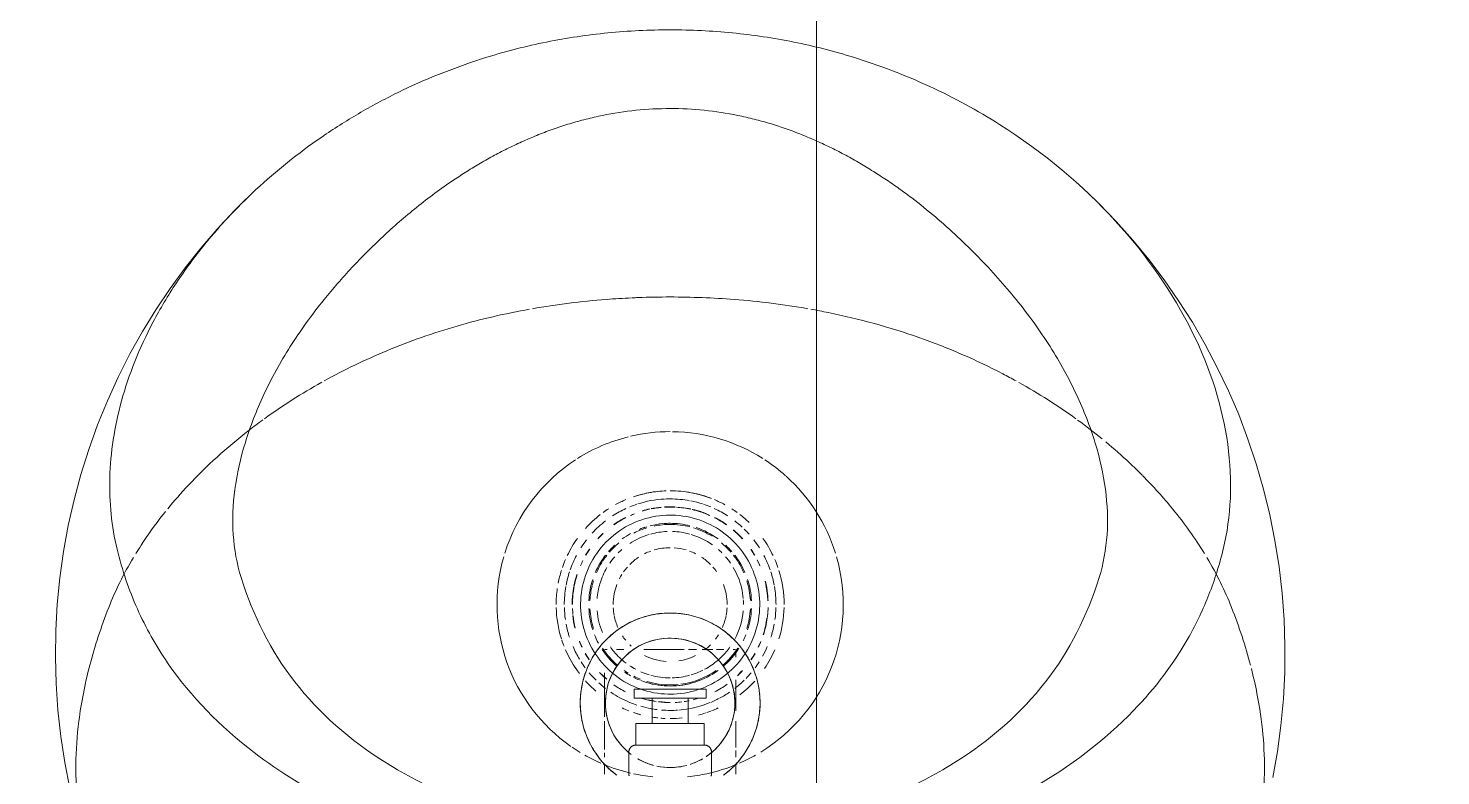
# Model space of a CAD drawing. Header units: millimetres. Extents: x -4000 to 187956, y -58990 to 162485.
# Drawn here: x 6340.6 to 6733.3, y 139201.1 to 139409.1 of the extents above; entities that cross this region are included whole.
import ezdxf

# ---------------------------------------------------------------- set-up
doc = ezdxf.new("R2010")
doc.units = ezdxf.units.MM
doc.layers.add('A-FLOR-PATT', color=8, linetype='Continuous', lineweight=13)
doc.layers.add('P-SANR-FIXT', color=6, linetype='Continuous', lineweight=9)

# ---------------------------------------------------------------- blocks, each defined once
blk = doc.blocks.new('C307 - C307-V838-0_000')
at = {"layer": 'P-SANR-FIXT', "color": 253}
for p, q in [((-18.24, -102.82), (-18.24, -105.73)), ((18.24, -105.73), (18.24, -102.82)), ((0.1, -110.94), (0, -110.94)), ((0, -116.94), (-5.65, -116.94)), ((0, -116.94), (-5, -116.94)), ((5.65, -116.94), (0, -116.94)), ((5, -116.94), (0, -116.94)), ((0, -123.94), (-5.68, -123.94)), ((0, -123.94), (-5, -123.94)), ((5, -123.94), (0, -123.94)), ((5.68, -123.94), (0, -123.94))]:
    blk.add_line(p, q, dxfattribs=at)
at = {"layer": 'P-SANR-FIXT', "color": 250}
for p, q in [((-11.5, -102.94), (-11.5, -108.94)), ((11.5, -108.94), (11.5, -102.94)), ((-9.5, -110.94), (-9.5, -116.94)), ((0, -110.94), (-9.5, -110.94)), ((9.5, -110.94), (0, -110.94)), ((9.5, -116.94), (9.5, -110.94)), ((0, -116.94), (-9.5, -116.94)), ((-5, -116.94), (-5, -123.94)), ((9.5, -116.94), (0, -116.94)), ((5, -123.94), (5, -116.94)), ((-10, -123.94), (-10, -126.44)), ((0, -123.94), (-10, -123.94)), ((10, -123.94), (0, -123.94)), ((10, -126.44), (10, -123.94)), ((-10, -126.44), (0, -126.44)), ((0, -126.44), (10, -126.44))]:
    blk.add_line(p, q, dxfattribs=at)
at = {"layer": 'P-SANR-FIXT', "color": 254}
for p, q in [((-18.24, -107.55), (-18.24, -109.41)), ((18.24, -108.76), (18.24, -107.55)), ((18.24, -117.61), (18.24, -109.69)), ((-18.24, -110.29), (-18.24, -117.61)), ((-18.24, -120.44), (-18.24, -127.73)), ((18.24, -126.26), (18.24, -118.82)), ((-18.24, -127.73), (-18.24, -129.1)), ((-14.06, -129.44), (-14.87, -130.02)), ((-12.38, -128.39), (-13.23, -128.9)), ((-7.83, -126.36), (-8.77, -126.69)), ((9.27, -126.89), (8.34, -126.53)), ((10.19, -127.28), (9.27, -126.89)), ((12.84, -128.66), (11.98, -128.16)), ((18.24, -127.73), (18.24, -126.32)), ((18.24, -131.02), (18.24, -127.73)), ((-18.55, -133.38), (-19.2, -134.13)), ((-17.87, -132.65), (-18.55, -133.38)), ((-17.87, -132.65), (-18.55, -133.38)), ((-17.16, -131.95), (-17.87, -132.65)), ((-16.42, -131.28), (-17.16, -131.95)), ((-16.42, -131.28), (-17.16, -131.95)), ((-14.87, -130.02), (-15.66, -130.63)), ((16.07, -130.98), (15.3, -130.35)), ((16.07, -130.98), (15.3, -130.35)), ((16.82, -131.63), (16.07, -130.98)), ((17.54, -132.32), (16.82, -131.63)), ((18.24, -133.04), (17.54, -132.32)), ((18.24, -133.04), (17.54, -132.32)), ((18.9, -133.78), (18.24, -133.04)), ((-21.48, -137.39), (-21.97, -138.26)), ((-21.48, -137.39), (-21.97, -138.26)), ((-20.96, -136.54), (-21.48, -137.39)), ((-20.96, -136.54), (-21.48, -137.39)), ((-20.4, -135.72), (-20.96, -136.54)), ((-20.4, -135.72), (-20.96, -136.54)), ((-19.81, -134.91), (-20.4, -135.72)), ((-19.81, -134.91), (-20.4, -135.72)), ((-19.2, -134.13), (-19.81, -134.91)), ((-19.2, -134.13), (-19.81, -134.91)), ((19.53, -134.55), (18.9, -133.78)), ((19.53, -134.55), (18.9, -133.78)), ((20.14, -135.34), (19.53, -134.55)), ((20.14, -135.34), (19.53, -134.55)), ((20.71, -136.16), (20.14, -135.34)), ((20.71, -136.16), (20.14, -135.34)), ((21.24, -137), (20.71, -136.16)), ((21.24, -137), (20.71, -136.16)), ((21.75, -137.86), (21.24, -137)), ((21.75, -137.86), (21.24, -137)), ((-23.21, -140.98), (-23.56, -141.91)), ((-22.83, -140.05), (-23.21, -140.98)), ((-22.42, -139.15), (-22.83, -140.05)), ((-22.42, -139.15), (-22.83, -140.05)), ((-21.97, -138.26), (-22.42, -139.15)), ((-21.97, -138.26), (-22.42, -139.15)), ((-12.9, -137.55), (-14.91, -137.55)), ((-10.36, -137.55), (-11.82, -137.55)), ((-5.13, -137.55), (-7.35, -137.55)), ((0, -137.55), (-3.9, -137.55)), ((7.35, -137.55), (0, -137.55)), ((14.91, -137.55), (12.9, -137.55)), ((22.21, -138.74), (21.75, -137.86)), ((22.65, -139.64), (22.21, -138.74)), ((23.04, -140.55), (22.65, -139.64)), ((-24.35, -144.79), (-24.54, -145.77)), ((-24.13, -143.82), (-24.35, -144.79)), ((-23.86, -142.86), (-24.13, -143.82)), ((-23.86, -142.86), (-24.13, -143.82)), ((-23.56, -141.91), (-23.86, -142.86)), ((-23.56, -141.91), (-23.86, -142.86)), ((23.72, -142.42), (23.4, -141.48)), ((23.72, -142.42), (23.4, -141.48)), ((24.01, -143.38), (23.72, -142.42)), ((24.01, -143.38), (23.72, -142.42)), ((24.25, -144.34), (24.01, -143.38)), ((24.25, -144.34), (24.01, -143.38)), ((24.46, -145.32), (24.25, -144.34)), ((24.46, -145.32), (24.25, -144.34)), ((-24.87, -148.74), (-24.9, -149.73)), ((-24.8, -147.74), (-24.87, -148.74)), ((-24.69, -146.75), (-24.8, -147.74)), ((-24.54, -145.77), (-24.69, -146.75)), ((24.63, -146.3), (24.46, -145.32)), ((24.63, -146.3), (24.46, -145.32)), ((24.76, -147.29), (24.63, -146.3)), ((24.76, -147.29), (24.63, -146.3)), ((24.85, -148.28), (24.76, -147.29)), ((24.85, -148.28), (24.76, -147.29)), ((24.9, -149.27), (24.85, -148.28)), ((24.9, -149.27), (24.85, -148.28)), ((-24.9, -149.73), (-24.9, -150.73)), ((-24.9, -150.73), (-24.85, -151.72)), ((-24.9, -150.73), (-24.85, -151.72)), ((-24.85, -151.72), (-24.76, -152.71)), ((-24.85, -151.72), (-24.76, -152.71)), ((-24.76, -152.71), (-24.63, -153.7)), ((-24.76, -152.71), (-24.63, -153.7)), ((24.69, -153.25), (24.8, -152.26)), ((24.8, -152.26), (24.87, -151.26)), ((24.87, -151.26), (24.9, -150.27)), ((24.9, -150.27), (24.9, -149.27)), ((-24.63, -153.7), (-24.46, -154.68)), ((-24.63, -153.7), (-24.46, -154.68)), ((-24.46, -154.68), (-24.25, -155.66)), ((-24.46, -154.68), (-24.25, -155.66)), ((-24.25, -155.66), (-24.01, -156.62)), ((-24.25, -155.66), (-24.01, -156.62)), ((-24.01, -156.62), (-23.72, -157.58)), ((-24.01, -156.62), (-23.72, -157.58)), ((23.86, -157.14), (24.13, -156.18)), ((23.86, -157.14), (24.13, -156.18)), ((24.13, -156.18), (24.35, -155.21)), ((24.35, -155.21), (24.54, -154.23)), ((24.35, -155.21), (24.54, -154.23)), ((24.54, -154.23), (24.69, -153.25)), ((24.54, -154.23), (24.69, -153.25)), ((-23.72, -157.58), (-23.4, -158.52)), ((-23.72, -157.58), (-23.4, -158.52)), ((-23.04, -159.45), (-22.65, -160.36)), ((-22.65, -160.36), (-22.21, -161.26)), ((21.97, -161.74), (22.42, -160.85)), ((21.97, -161.74), (22.42, -160.85)), ((22.42, -160.85), (22.83, -159.95)), ((22.42, -160.85), (22.83, -159.95)), ((23.56, -158.09), (23.86, -157.14)), ((23.56, -158.09), (23.86, -157.14)), ((-22.21, -161.26), (-21.75, -162.14)), ((-21.75, -162.14), (-21.24, -163)), ((-21.75, -162.14), (-21.24, -163)), ((-21.24, -163), (-20.71, -163.84)), ((-21.24, -163), (-20.71, -163.84)), ((-20.71, -163.84), (-20.14, -164.66)), ((-20.71, -163.84), (-20.14, -164.66)), ((-20.14, -164.66), (-19.53, -165.45)), ((-20.14, -164.66), (-19.53, -165.45)), ((19.81, -165.09), (20.4, -164.28)), ((19.81, -165.09), (20.4, -164.28)), ((20.4, -164.28), (20.96, -163.46)), ((20.4, -164.28), (20.96, -163.46)), ((20.96, -163.46), (21.48, -162.61)), ((20.96, -163.46), (21.48, -162.61)), ((21.48, -162.61), (21.97, -161.74)), ((21.48, -162.61), (21.97, -161.74)), ((-19.53, -165.45), (-18.9, -166.22)), ((-18.9, -166.22), (-18.24, -166.96)), ((-18.24, -166.96), (-17.54, -167.68)), ((-17.54, -167.68), (-16.82, -168.37)), ((-16.82, -168.37), (-16.07, -169.02)), ((-16.82, -168.37), (-16.07, -169.02)), ((15.66, -169.37), (16.42, -168.72)), ((15.66, -169.37), (16.42, -168.72)), ((16.42, -168.72), (17.16, -168.05)), ((16.42, -168.72), (17.16, -168.05)), ((17.16, -168.05), (17.87, -167.35)), ((17.87, -167.35), (18.55, -166.62)), ((17.87, -167.35), (18.55, -166.62)), ((18.55, -166.62), (19.2, -165.87)), ((19.2, -165.87), (19.81, -165.09)), ((19.2, -165.87), (19.81, -165.09)), ((-16.07, -169.02), (-15.3, -169.65)), ((-16.07, -169.02), (-15.3, -169.65)), ((-15.3, -169.65), (-14.5, -170.25)), ((-12.84, -171.34), (-11.98, -171.84)), ((-12.84, -171.34), (-11.98, -171.84)), ((-11.98, -171.84), (-11.09, -172.3)), ((-11.98, -171.84), (-11.09, -172.3)), ((-11.09, -172.3), (-10.19, -172.72)), ((-10.19, -172.72), (-9.27, -173.11)), ((-10.19, -172.72), (-9.27, -173.11)), ((9.7, -172.94), (10.61, -172.53)), ((12.38, -171.61), (13.23, -171.1)), ((12.38, -171.61), (13.23, -171.1)), ((13.23, -171.1), (14.06, -170.56)), ((13.23, -171.1), (14.06, -170.56)), ((14.06, -170.56), (14.87, -169.98)), ((14.06, -170.56), (14.87, -169.98)), ((14.87, -169.98), (15.66, -169.37)), ((14.87, -169.98), (15.66, -169.37)), ((-9.27, -173.11), (-8.34, -173.47)), ((-9.27, -173.11), (-8.34, -173.47)), ((-8.34, -173.47), (-7.4, -173.78)), ((-8.34, -173.47), (-7.4, -173.78)), ((-7.4, -173.78), (-6.44, -174.06)), ((-6.44, -174.06), (-5.47, -174.3)), ((-5.47, -174.3), (-4.5, -174.5)), ((-4.5, -174.5), (-3.51, -174.66)), ((-3.51, -174.66), (-2.53, -174.78)), ((-2.53, -174.78), (-1.53, -174.86)), ((-1.53, -174.86), (-0.54, -174.9)), ((-0.54, -174.9), (0, -174.91)), ((-0.54, -174.9), (0, -174.91)), ((0, -174.91), (1, -174.89)), ((1, -174.89), (1.99, -174.83)), ((1.99, -174.83), (2.98, -174.73)), ((2.98, -174.73), (3.97, -174.59)), ((3.97, -174.59), (4.95, -174.41)), ((4.95, -174.41), (5.92, -174.19)), ((5.92, -174.19), (6.88, -173.94)), ((6.88, -173.94), (7.83, -173.64)), ((7.83, -173.64), (8.77, -173.31)), ((8.77, -173.31), (9.7, -172.94))]:
    blk.add_line(p, q, dxfattribs=at)
at = {"layer": 'P-SANR-FIXT', "color": 252}
for p, q in [((0, -110.94), (-8.23, -110.94)), ((8.23, -110.94), (0, -110.94)), ((-5.65, -116.94), (-8.23, -116.94)), ((0, -116.94), (-5, -116.94)), ((5, -116.94), (0, -116.94)), ((8.23, -116.94), (5.65, -116.94)), ((-5.68, -123.94), (-8.66, -123.94)), ((0, -123.94), (-5, -123.94)), ((5, -123.94), (0, -123.94)), ((8.66, -123.94), (5.68, -123.94)), ((-8.66, -126.44), (0, -126.44)), ((0, -126.44), (8.66, -126.44))]:
    blk.add_line(p, q, dxfattribs=at)
at = {"layer": 'P-SANR-FIXT', "color": 50}
for p, q in [((-4.95, -125.59), (-5.92, -125.81)), ((-4.95, -125.59), (-5.92, -125.81)), ((-3.97, -125.41), (-4.95, -125.59)), ((-3.97, -125.41), (-4.95, -125.59)), ((-2.98, -125.27), (-3.97, -125.41)), ((-2.98, -125.27), (-3.97, -125.41)), ((-1.99, -125.17), (-2.98, -125.27)), ((-1.99, -125.17), (-2.98, -125.27)), ((-1, -125.11), (-1.99, -125.17)), ((-1, -125.11), (-1.99, -125.17)), ((0, -125.09), (-1, -125.11)), ((0, -125.09), (-1, -125.11)), ((0.54, -125.1), (0, -125.09)), ((0.54, -125.1), (0, -125.09)), ((1.53, -125.14), (0.54, -125.1)), ((1.53, -125.14), (0.54, -125.1)), ((2.53, -125.22), (1.53, -125.14)), ((2.53, -125.22), (1.53, -125.14)), ((3.51, -125.34), (2.53, -125.22)), ((3.51, -125.34), (2.53, -125.22)), ((4.5, -125.5), (3.51, -125.34)), ((4.5, -125.5), (3.51, -125.34)), ((5.47, -125.7), (4.5, -125.5)), ((5.47, -125.7), (4.5, -125.5)), ((-13.23, -128.9), (-14.06, -129.44)), ((-13.23, -128.9), (-14.06, -129.44)), ((-11.5, -127.91), (-12.38, -128.39)), ((-10.61, -127.47), (-11.5, -127.91)), ((-9.7, -127.06), (-10.61, -127.47)), ((-8.77, -126.69), (-9.7, -127.06)), ((-7.83, -126.36), (-8.77, -126.69)), ((-6.88, -126.06), (-7.83, -126.36)), ((-6.88, -126.06), (-7.83, -126.36)), ((-5.92, -125.81), (-6.88, -126.06)), ((-5.92, -125.81), (-6.88, -126.06)), ((6.44, -125.94), (5.47, -125.7)), ((6.44, -125.94), (5.47, -125.7)), ((7.4, -126.22), (6.44, -125.94)), ((7.4, -126.22), (6.44, -125.94)), ((8.34, -126.53), (7.4, -126.22)), ((8.34, -126.53), (7.4, -126.22)), ((9.27, -126.89), (8.34, -126.53)), ((10.19, -127.28), (9.27, -126.89)), ((10.73, -127.53), (10.19, -127.28)), ((10.73, -127.53), (10.19, -127.28)), ((11.09, -127.7), (10.73, -127.53)), ((11.98, -128.16), (11.09, -127.7)), ((13.68, -129.19), (12.84, -128.66)), ((13.68, -129.19), (12.84, -128.66)), ((14.5, -129.75), (13.68, -129.19)), ((14.5, -129.75), (13.68, -129.19)), ((-18.55, -133.38), (-19.2, -134.13)), ((-17.16, -131.95), (-17.87, -132.65)), ((-15.66, -130.63), (-16.42, -131.28)), ((15.3, -130.35), (14.5, -129.75)), ((15.3, -130.35), (14.5, -129.75)), ((18.9, -133.78), (18.24, -133.04)), ((-18.24, -135.34), (-18.24, -137.03)), ((-17.5, -137.55), (-18.15, -137.55)), ((-12.9, -137.55), (-14.91, -137.55)), ((-10.36, -137.55), (-11.82, -137.55)), ((-8.9, -137.55), (-10.36, -137.55)), ((-8.9, -137.55), (-10.13, -137.55)), ((-5.13, -137.55), (-6.98, -137.55)), ((0, -137.55), (-3.56, -137.55)), ((3.56, -137.55), (0, -137.55)), ((6.98, -137.55), (3.9, -137.55)), ((14.91, -137.55), (12.9, -137.55)), ((18.15, -137.55), (17.5, -137.55)), ((23.4, -141.48), (23.04, -140.55)), ((23.4, -141.48), (23.04, -140.55)), ((-24.13, -143.82), (-24.35, -144.79)), ((-24.9, -149.73), (-24.9, -150.73)), ((24.9, -150.27), (24.9, -149.27)), ((24.13, -156.18), (24.35, -155.21)), ((-23.4, -158.52), (-23.04, -159.45)), ((-23.4, -158.52), (-23.04, -159.45)), ((-17.54, -167.68), (-16.82, -168.37)), ((17.16, -168.05), (17.87, -167.35)), ((18.55, -166.62), (19.2, -165.87)), ((-11.09, -172.3), (-10.19, -172.72)), ((10.61, -172.53), (11.5, -172.09)), ((11.5, -172.09), (12.38, -171.61)), ((-1.53, -174.86), (-0.54, -174.9)), ((4.95, -174.41), (5.92, -174.19))]:
    blk.add_line(p, q, dxfattribs=at)
at = {"layer": 'P-SANR-FIXT', "color": 250, "flags": 128}
for points in [[(-167.56, -101.87), (-168.83, -109.11), (-169.81, -116.41), (-170.49, -123.75), (-170.86, -131.12), (-170.92, -138.5), (-170.69, -145.88), (-170.14, -153.23), (-169.3, -160.55), (-168.15, -167.82), (-166.71, -175.02), (-164.97, -182.14), (-162.95, -189.17), (-160.65, -196.08), (-158.07, -202.87), (-155.23, -209.53), (-152.13, -216.04), (-148.78, -222.39), (-145.19, -228.58), (-141.37, -234.58), (-137.33, -240.4), (-133.08, -246.02), (-128.63, -251.43), (-123.99, -256.64), (-119.17, -261.63), (-116.28, -264.43)], [(116.29, -264.42), (121.21, -259.56), (125.96, -254.49), (130.52, -249.19), (134.89, -243.69), (139.05, -237.99), (143, -232.09), (146.73, -226.01), (150.21, -219.76), (153.46, -213.34), (156.45, -206.76), (159.18, -200.05), (161.65, -193.2), (163.83, -186.24), (165.73, -179.17), (167.35, -172.01), (168.67, -164.78), (169.69, -157.49), (170.41, -150.16), (170.82, -142.79), (170.93, -135.41), (170.74, -128.03), (170.24, -120.68), (169.44, -113.35), (168.34, -106.07), (166.94, -98.86)], [(-11.5, -102.94), (-11.5, -102.86), (-11.49, -102.78), (-11.49, -102.7), (-11.47, -102.62), (-11.46, -102.54), (-11.44, -102.46), (-11.42, -102.38), (-11.4, -102.31)], [(11.42, -102.36), (11.44, -102.44), (11.46, -102.52), (11.47, -102.6), (11.48, -102.68), (11.49, -102.76), (11.5, -102.84), (11.5, -102.92), (11.5, -102.94)], [(-9.5, -110.94), (-9.58, -110.94), (-9.66, -110.93), (-9.74, -110.92), (-9.82, -110.91), (-9.9, -110.9), (-9.98, -110.88), (-10.05, -110.86), (-10.13, -110.84), (-10.2, -110.81), (-10.28, -110.78), (-10.35, -110.75), (-10.42, -110.71), (-10.49, -110.67), (-10.56, -110.63), (-10.63, -110.59), (-10.69, -110.54), (-10.76, -110.49), (-10.82, -110.44), (-10.88, -110.39), (-10.93, -110.33), (-10.99, -110.27), (-11.04, -110.21), (-11.09, -110.15), (-11.14, -110.08), (-11.18, -110.02), (-11.22, -109.95), (-11.26, -109.88), (-11.3, -109.81), (-11.33, -109.74), (-11.36, -109.66), (-11.39, -109.59), (-11.42, -109.51), (-11.44, -109.43), (-11.46, -109.36), (-11.47, -109.28), (-11.48, -109.2), (-11.49, -109.12), (-11.5, -109.04), (-11.5, -108.96), (-11.5, -108.94)], [(11.5, -108.94), (11.5, -109.02), (11.49, -109.1), (11.49, -109.18), (11.47, -109.26), (11.46, -109.33), (11.44, -109.41), (11.42, -109.49), (11.4, -109.57), (11.37, -109.64), (11.34, -109.72), (11.31, -109.79), (11.27, -109.86), (11.24, -109.93), (11.19, -110), (11.15, -110.07), (11.1, -110.13), (11.06, -110.19), (11, -110.26), (10.95, -110.31), (10.89, -110.37), (10.83, -110.43), (10.77, -110.48), (10.71, -110.53), (10.65, -110.58), (10.58, -110.62), (10.51, -110.66), (10.44, -110.7), (10.37, -110.74), (10.3, -110.77), (10.22, -110.8), (10.15, -110.83), (10.07, -110.85), (10, -110.87), (9.92, -110.89), (9.84, -110.91), (9.76, -110.92), (9.68, -110.93), (9.6, -110.93), (9.52, -110.94), (9.5, -110.94)], [(-9.5, -110.94), (-9.49, -110.94), (-9.47, -110.94), (-9.43, -110.94), (-9.38, -110.94), (-9.31, -110.94), (-9.23, -110.94), (-9.13, -110.94), (-9.02, -110.94), (-8.89, -110.94), (-8.75, -110.94), (-8.6, -110.94), (-8.43, -110.94), (-8.24, -110.94), (-8.05, -110.94), (-7.84, -110.94), (-7.62, -110.94), (-7.39, -110.94), (-7.14, -110.94), (-6.89, -110.94), (-6.62, -110.94), (-6.34, -110.94), (-6.05, -110.94), (-5.76, -110.94), (-5.45, -110.94), (-5.13, -110.94), (-4.81, -110.94), (-4.48, -110.94), (-4.14, -110.94), (-3.79, -110.94), (-3.44, -110.94), (-3.09, -110.94), (-2.72, -110.94), (-2.36, -110.94), (-1.99, -110.94), (-1.61, -110.94), (-1.24, -110.94), (-0.86, -110.94), (-0.48, -110.94), (-0.1, -110.94), (0, -110.94)], [(-7.32, -110.94), (-7.56, -110.94), (-7.78, -110.94), (-7.99, -110.94), (-8.19, -110.94), (-8.38, -110.94), (-8.55, -110.94), (-8.71, -110.94), (-8.85, -110.94), (-8.98, -110.94), (-9.1, -110.94), (-9.2, -110.94), (-9.29, -110.94), (-9.36, -110.94), (-9.42, -110.94), (-9.46, -110.94), (-9.49, -110.94), (-9.5, -110.94)], [(0, -110.94), (0.38, -110.94), (0.76, -110.94), (1.14, -110.94), (1.51, -110.94), (1.89, -110.94), (2.26, -110.94), (2.63, -110.94), (2.99, -110.94), (3.35, -110.94), (3.7, -110.94), (4.05, -110.94), (4.39, -110.94), (4.72, -110.94), (5.05, -110.94), (5.36, -110.94), (5.67, -110.94), (5.97, -110.94), (6.26, -110.94), (6.54, -110.94), (6.81, -110.94), (7.07, -110.94), (7.32, -110.94), (7.56, -110.94), (7.78, -110.94), (7.99, -110.94), (8.19, -110.94), (8.38, -110.94), (8.55, -110.94), (8.71, -110.94), (8.85, -110.94), (8.98, -110.94), (9.1, -110.94), (9.2, -110.94), (9.29, -110.94), (9.36, -110.94), (9.42, -110.94), (9.46, -110.94), (9.49, -110.94), (9.5, -110.94)], [(9.5, -110.94), (9.49, -110.94), (9.47, -110.94), (9.43, -110.94), (9.38, -110.94), (9.31, -110.94), (9.23, -110.94), (9.13, -110.94), (9.02, -110.94), (8.89, -110.94), (8.75, -110.94), (8.6, -110.94), (8.43, -110.94), (8.24, -110.94), (8.05, -110.94), (7.84, -110.94), (7.62, -110.94), (7.39, -110.94)]]:
    blk.add_lwpolyline(points, dxfattribs=at)
at = {"layer": 'P-SANR-FIXT', "color": 252, "flags": 128}
for points in [[(0, -110.94), (-0.38, -110.94), (-0.76, -110.94), (-1.14, -110.94), (-1.51, -110.94), (-1.89, -110.94), (-2.26, -110.94), (-2.63, -110.94), (-2.99, -110.94), (-3.35, -110.94), (-3.7, -110.94), (-4.05, -110.94), (-4.39, -110.94), (-4.72, -110.94), (-5.05, -110.94), (-5.36, -110.94), (-5.67, -110.94), (-5.97, -110.94), (-6.26, -110.94), (-6.54, -110.94), (-6.81, -110.94), (-7.07, -110.94), (-7.32, -110.94)], [(7.39, -110.94), (7.14, -110.94), (6.89, -110.94), (6.62, -110.94), (6.34, -110.94), (6.05, -110.94), (5.76, -110.94), (5.45, -110.94), (5.13, -110.94), (4.81, -110.94), (4.48, -110.94), (4.14, -110.94), (3.79, -110.94), (3.44, -110.94), (3.09, -110.94), (2.72, -110.94), (2.36, -110.94), (1.99, -110.94), (1.61, -110.94), (1.24, -110.94), (0.86, -110.94), (0.48, -110.94), (0.1, -110.94)]]:
    blk.add_lwpolyline(points, dxfattribs=at)
at = {"layer": 'P-SANR-FIXT', "color": 254, "flags": 128}
for points in [[(-14.06, -129.44), (-14.87, -130.02), (-15.66, -130.63), (-16.42, -131.28)], [(-8.77, -126.69), (-9.7, -127.06), (-10.61, -127.47), (-11.5, -127.91), (-12.38, -128.39), (-13.23, -128.9)], [(12.84, -128.66), (11.98, -128.16), (11.09, -127.7), (10.73, -127.53)], [(17.54, -132.32), (16.82, -131.63), (16.07, -130.98)], [(-22.83, -140.05), (-23.21, -140.98), (-23.56, -141.91)], [(23.04, -140.55), (22.65, -139.64), (22.21, -138.74), (21.75, -137.86)], [(-24.35, -144.79), (-24.54, -145.77), (-24.69, -146.75), (-24.8, -147.74), (-24.87, -148.74), (-24.9, -149.73)], [(24.69, -153.25), (24.8, -152.26), (24.87, -151.26), (24.9, -150.27)], [(-23.04, -159.45), (-22.65, -160.36), (-22.21, -161.26), (-21.75, -162.14)], [(22.83, -159.95), (23.21, -159.02), (23.56, -158.09)], [(22.83, -159.95), (23.21, -159.02), (23.56, -158.09)], [(-19.53, -165.45), (-18.9, -166.22), (-18.24, -166.96), (-17.54, -167.68)], [(-15.3, -169.65), (-14.5, -170.25), (-13.68, -170.81), (-12.84, -171.34)], [(-14.5, -170.25), (-13.68, -170.81), (-12.84, -171.34)], [(7.83, -173.64), (8.77, -173.31), (9.7, -172.94), (10.61, -172.53)], [(10.61, -172.53), (11.5, -172.09), (12.38, -171.61)], [(-7.4, -173.78), (-6.44, -174.06), (-5.47, -174.3), (-4.5, -174.5), (-3.51, -174.66), (-2.53, -174.78), (-1.53, -174.86)], [(0, -174.91), (1, -174.89), (1.99, -174.83), (2.98, -174.73), (3.97, -174.59), (4.95, -174.41)], [(5.92, -174.19), (6.88, -173.94), (7.83, -173.64)]]:
    blk.add_lwpolyline(points, dxfattribs=at)
at = {"layer": 'P-SANR-FIXT', "color": 253}
for centre, radius, start, end in [((0, -150), 48.14, 113.6425, 119.5859), ((0, -150), 48.14, 102.2618, 112.8013), ((0, -122.67), 25, 126.7918, 135), ((0, -122.67), 18, 78.1422, 105), ((0, -122.67), 18, 70.5061, 75), ((0, -150), 48.14, 67.1987, 76.7886), ((0, -122.67), 25, 45, 53.209), ((0, -150), 48.14, 60.4134, 66.3476), ((0, -150), 48.14, 121.5704, 196.0222), ((0, -122.67), 25, 143.2965, 147.4534), ((0, -122.67), 18, 135, 163.6117), ((0, -122.67), 18, 123.8599, 133.6076), ((0, -122.67), 18, 45, 53.037), ((0, -122.67), 25, 30, 36.6761), ((0, -150), 48.14, 55.4946, 58.6904), ((0, -122.67), 25, 150, 156.656), ((0, -122.67), 18, 16.3894, 41.4119), ((0, -122.67), 25, 23.3458, 27.3803), ((0, -150), 48.14, 343.9764, 55.0253), ((0, -122.67), 25, 161.9532, 180), ((0, -122.67), 25, 360, 18.0443), ((0, -122.67), 18, 165, 180), ((0, -122.67), 18, 0, 15), ((0, -122.67), 25, 180, 183.697), ((0, -122.67), 25, 185.2811, 189.6301), ((0, -122.67), 18, 180, 195), ((0, -122.67), 18, 348.3716, 360), ((0, -122.67), 25, 350.8589, 360), ((0, -122.67), 18, 240, 243.6228), ((0, -150), 48.14, 197.3619, 227.9712), ((0, -150), 48.14, 303.1015, 342.6413), ((0, -150), 48.14, 228.1898, 236.8949), ((0, -150), 48.14, 237.7035, 269.2108), ((0, -150), 48.14, 284.0795, 302.302), ((0, -150), 48.14, 270, 283.2107)]:
    blk.add_arc(centre, radius, start, end, dxfattribs=at)
at = {"layer": 'P-SANR-FIXT', "color": 252}
for radius, start, end in [(25, 138.0053, 143.2965), (18, 109.4938, 120), (18, 60, 70.5061), (25, 36.6761, 41.9768), (25, 156.656, 161.9532), (25, 18.0443, 23.3458), (25, 189.6301, 198.0468), (18, 195, 240), (18, 243.6228, 345), (25, 341.9557, 350.3699), (25, 203.344, 216.7035), (25, 323.3239, 336.6542), (25, 225, 239.963), (25, 300.0426, 315), (25, 240, 258.017), (25, 281.9932, 300), (25, 263.2928, 276.7203)]:
    blk.add_arc((0, -122.67), radius, start, end, dxfattribs=at)
at = {"layer": 'P-SANR-FIXT', "color": 254}
for centre, radius, start, end in [((0, -150), 48.14, 95.7909, 102.2618), ((0, -122.67), 18, 107.8756, 120), ((0, -122.67), 18, 90, 105), ((0, -122.67), 18, 78.1422, 90), ((0, -122.67), 18, 60, 75), ((0, -150), 48.14, 77.7382, 84.2091), ((0, -150), 29.43, 100.5794, 112.0853), ((0, -150), 29.43, 73.9761, 79.4206), ((0, -150), 31.7, 127.7736, 137.9096), ((0, -150), 31.7, 127.7736, 137.9096), ((0, -150), 29.43, 117.836, 124.0299), ((0, -150), 29.43, 112.5065, 117.2613), ((0, -150), 29.43, 67.6719, 71.6468), ((0, -150), 29.43, 55.9222, 67.4935), ((0, -150), 29.43, 135.8053, 139.8273), ((0, -150), 29.43, 127.5574, 134.3878), ((0, -150), 27.25, 117.0172, 125.6224), ((0, -150), 22.64, 90, 126), ((0, -150), 22.64, 68.8748, 90), ((0, -150), 22.64, 63.3328, 67.7625), ((0, -150), 27.25, 54.9818, 62.9499), ((0, -150), 27.17, 45.7215, 49.7027), ((0, -150), 27.25, 43.8599, 49.6923), ((0, -150), 29.43, 47.6118, 52.4426), ((0, -150), 29.43, 40.1727, 45.6122), ((0, -150), 31.7, 41.9798, 49.342), ((0, -150), 31.7, 41.9798, 49.342), ((0, -150), 31.7, 145.9547, 156.6794), ((0, -150), 31.7, 145.9547, 156.6794), ((0, -150), 29.43, 143.3067, 147.178), ((0, -150), 27.25, 133.4417, 137.675), ((0, -150), 27.17, 134.2785, 137.4504), ((0, -150), 22.64, 130.8347, 147.6173), ((0, -150), 20.38, 118.0161, 130.4837), ((0, -150), 20.38, 106.564, 116.524), ((0, -150), 20.38, 91.6373, 105.3925), ((0, -150), 20.38, 74.6075, 90), ((0, -150), 20.38, 66.5391, 73.436), ((0, -150), 20.38, 56.4885, 61.9839), ((0, -150), 22.64, 56.1111, 60.9736), ((0, -150), 22.64, 33.5821, 49.1653), ((0, -150), 29.43, 32.8193, 36.6933), ((0, -150), 31.7, 23.3206, 37.2497), ((0, -150), 31.7, 23.3206, 34.0468), ((0, -150), 29.43, 150.9123, 156.5922), ((0, -150), 27.25, 145.7597, 149.9594), ((0, -150), 27.17, 145.8119, 150.2147), ((0, -150), 20.38, 135, 144.6899), ((0, -150), 20.38, 131.1, 135), ((0, -150), 15.85, 127.4317, 135), ((0, -150), 15.85, 127.4317, 135), ((0, -150), 15.85, 98.5999, 116.573), ((0, -150), 15.85, 98.5999, 116.573), ((0, -150), 15.85, 63.427, 86.034), ((0, -150), 15.85, 63.427, 86.034), ((0, -150), 20.38, 49.3331, 52.9692), ((0, -150), 20.38, 45, 48.9), ((0, -150), 20.38, 35.3096, 45), ((0, -150), 27.17, 29.789, 34.1881), ((0, -150), 27.25, 30.0447, 34.1961), ((0, -150), 29.43, 23.4071, 31.0237), ((0, -150), 31.7, 162.6206, 178.5684), ((0, -150), 31.7, 162.6206, 178.5684), ((0, -150), 29.43, 162, 169.409), ((0, -150), 27.25, 154.3733, 157.8515), ((0, -150), 27.17, 154.2875, 157.9165), ((0, -150), 22.64, 153.4769, 158.2422), ((0, -150), 20.38, 151.7472, 175.0999), ((0, -150), 15.85, 142.6868, 148.1478), ((0, -150), 15.85, 142.6868, 148.1478), ((0, -150), 15.85, 45, 46.9139), ((0, -150), 15.85, 45, 46.9139), ((0, -150), 15.85, 33.1111, 38.7535), ((0, -150), 15.85, 33.1111, 38.7535), ((0, -150), 22.64, 21.7578, 28.1379), ((0, -150), 27.17, 22.0597, 25.7118), ((0, -150), 27.25, 22.1445, 25.6259), ((0, -150), 29.43, 10.591, 18), ((0, -150), 31.7, 18, 21.4316), ((0, -150), 31.7, 18, 21.4316), ((0, -150), 31.7, 1.4316, 17.3794), ((0, -150), 31.7, 1.4316, 17.3794), ((0, -150), 27.25, 162, 172.2061), ((0, -150), 27.17, 162, 172.1048), ((0, -150), 22.64, 162, 177.2016), ((0, -150), 15.85, 156.3786, 168.7322), ((0, -150), 15.85, 156.3786, 168.7322), ((0, -150), 15.85, 11.2678, 23.6214), ((0, -150), 15.85, 11.2678, 23.6214), ((0, -150), 20.38, 4.8323, 22.3248), ((0, -150), 22.64, 2.7984, 18), ((0, -150), 27.17, 6.5584, 13.8799), ((0, -150), 27.25, 6.3346, 13.701), ((0, -150), 29.43, 171.9598, 178.4583), ((0, -150), 27.25, 175.6297, 178.3346), ((0, -150), 27.25, 172.2061, 175.2789), ((0, -150), 15.85, 169.2116, 176.8719), ((0, -150), 15.85, 169.2116, 176.8719), ((0, -150), 15.85, 3.1281, 10.7884), ((0, -150), 15.85, 3.1281, 10.7884), ((0, -150), 27.17, 2.2347, 5.8351), ((0, -150), 29.43, 1.5417, 8.0469), ((0, -150), 31.7, 180, 197.3794), ((0, -150), 31.7, 180, 197.3794), ((0, -150), 29.43, 180, 189.877), ((0, -150), 27.25, 182.4396, 186.3346), ((0, -150), 27.17, 182.2347, 186.5584), ((0, -150), 27.25, 186.3346, 193.701), ((0, -150), 27.17, 186.5584, 193.8799), ((0, -150), 22.64, 182.7984, 198), ((0, -150), 20.38, 180, 183.658), ((0, -150), 20.38, 184.7048, 202.1758), ((0, -150), 15.85, 180, 190.7884), ((0, -150), 15.85, 180, 190.7884), ((0, -150), 15.85, 191.2678, 200.7607), ((0, -150), 15.85, 191.2678, 200.7607), ((0, -150), 15.85, 339.2592, 348.7322), ((0, -150), 15.85, 339.2592, 348.7322), ((0, -150), 15.85, 349.2116, 360), ((0, -150), 15.85, 349.2116, 360), ((0, -150), 20.38, 343.2886, 355.2952), ((0, -150), 22.64, 342, 357.2016), ((0, -150), 27.17, 352.1048, 355.9967), ((0, -150), 27.25, 352.2061, 355.6297), ((0, -150), 27.17, 355.9967, 359.8401), ((0, -150), 27.25, 355.6297, 359.8779), ((0, -150), 29.43, 350.123, 360), ((0, -150), 31.7, 351.8714, 360), ((0, -150), 31.7, 351.8714, 360), ((0, -150), 29.43, 190.591, 198), ((0, -150), 20.38, 329.5246, 342.8643), ((0, -150), 27.17, 342, 348.9899), ((0, -150), 27.25, 342, 349.0286), ((0, -150), 27.17, 349.5393, 352.1048), ((0, -150), 27.25, 349.5389, 352.2061), ((0, -150), 29.43, 342, 349.409), ((0, -150), 31.7, 342.6206, 349.0455), ((0, -150), 31.7, 342.6206, 349.0455), ((0, -150), 31.7, 198.9838, 203.3206), ((0, -150), 31.7, 198.9838, 203.3206), ((0, -150), 29.43, 199.1826, 207.7643), ((0, -150), 27.25, 203.7606, 207.3294), ((0, -150), 27.17, 203.519, 207.1264), ((0, -150), 22.64, 203.2186, 217.3686), ((0, -150), 20.38, 202.3248, 210.4754), ((0, -150), 15.85, 215.3281, 221.3526), ((0, -150), 15.85, 215.3281, 221.3526), ((0, -150), 15.85, 318.6474, 324.7209), ((0, -150), 15.85, 318.6474, 324.7209), ((0, -150), 15.85, 328.1478, 332.9564), ((0, -150), 15.85, 328.1478, 332.9564), ((0, -150), 22.64, 322.6302, 336.8128), ((0, -150), 27.17, 333.1966, 336.4884), ((0, -150), 29.43, 332.2343, 340.8207), ((0, -150), 31.7, 336.6794, 341.0181), ((0, -150), 31.7, 336.6794, 341.0181), ((0, -150), 31.7, 205.4775, 215.5622), ((0, -150), 31.7, 205.4775, 215.5622), ((0, -150), 27.25, 210.3328, 214.1961), ((0, -150), 27.17, 210.4321, 214.3476), ((0, -150), 22.64, 220.8733, 226.9835), ((0, -150), 20.38, 214.5724, 220.8726), ((0, -150), 20.38, 225, 228.9), ((0, -150), 15.85, 225, 236.5686), ((0, -150), 15.85, 225, 236.5686), ((0, -150), 15.85, 243.427, 250.129), ((0, -150), 15.85, 243.427, 250.129), ((0, -150), 15.85, 289.9074, 296.573), ((0, -150), 15.85, 289.9074, 296.573), ((0, -150), 15.85, 303.4314, 315), ((0, -150), 15.85, 303.4314, 315), ((0, -150), 20.38, 311.1, 315), ((0, -150), 20.38, 319.1263, 325.4276), ((0, -150), 22.64, 313.0284, 319.1267), ((0, -150), 27.17, 325.2859, 329.5665), ((0, -150), 27.25, 325.4038, 329.6659), ((0, -150), 31.7, 324.4453, 334.521), ((0, -150), 31.7, 324.4453, 334.521), ((0, -150), 29.43, 212.5774, 217.8649), ((0, -150), 27.25, 222.2482, 229.6923), ((0, -150), 27.17, 222.4792, 229.8501), ((0, -150), 22.64, 234, 251.4277), ((0, -150), 20.38, 234.8437, 253.436), ((0, -150), 15.85, 253.802, 266.034), ((0, -150), 15.85, 253.802, 266.034), ((0, -150), 15.85, 270, 286.198), ((0, -150), 15.85, 270, 286.198), ((0, -150), 20.38, 286.564, 303.5109), ((0, -150), 22.64, 299.0258, 306), ((0, -150), 27.17, 313.2459, 317.4504), ((0, -150), 27.25, 313.4038, 317.675), ((0, -150), 29.43, 322.1351, 327.4226), ((0, -150), 29.43, 221.7096, 225.6122), ((0, -150), 29.43, 227.1104, 232.4426), ((0, -150), 27.25, 234.98, 242.9499), ((0, -150), 27.17, 234.898, 242.9825), ((0, -150), 22.64, 255.9076, 270), ((0, -150), 20.38, 254.6075, 268.0449), ((0, -150), 22.64, 270, 274.6539), ((0, -150), 20.38, 272.4543, 285.3925), ((0, -150), 22.64, 275.1856, 284.1203), ((0, -150), 22.64, 286.8827, 292.2375), ((0, -150), 27.17, 296.9855, 305.1094), ((0, -150), 27.25, 297.0172, 305.0275), ((0, -150), 29.43, 307.5574, 317.4854), ((0, -150), 31.7, 307.7736, 318.0202), ((0, -150), 31.7, 307.7736, 318.0202), ((0, -150), 31.7, 226.1122, 232.2264), ((0, -150), 31.7, 226.1122, 232.2264), ((0, -150), 31.7, 234, 237.3183), ((0, -150), 31.7, 234, 237.3183), ((0, -150), 29.43, 237.0976, 245.347), ((0, -150), 27.17, 245.9961, 248.6544), ((0, -150), 27.25, 248.3478, 251.8121), ((0, -150), 27.17, 248.6544, 251.8278), ((0, -150), 27.25, 252.0401, 256.5277), ((0, -150), 27.17, 252.0553, 256.9974), ((0, -150), 27.17, 257.8882, 266.352), ((0, -150), 27.25, 257.9166, 263.2483), ((0, -150), 27.17, 275.2739, 280.9307), ((0, -150), 27.17, 282.1367, 286.5449), ((0, -150), 27.25, 282.1083, 286.4115), ((0, -150), 27.17, 291.308, 294.0039), ((0, -150), 29.43, 294.6699, 302.9095), ((0, -150), 31.7, 302.612, 306), ((0, -150), 31.7, 302.612, 306), ((0, -150), 31.7, 241.3562, 247.2017), ((0, -150), 31.7, 241.3562, 247.2017), ((0, -150), 31.7, 248.777, 270), ((0, -150), 31.7, 248.777, 258.8318), ((0, -150), 29.43, 247.4935, 251.6468), ((0, -150), 29.43, 252.1317, 258.65), ((0, -150), 29.43, 259.4206, 270), ((0, -150), 27.25, 267.043, 270), ((0, -150), 27.17, 267.1079, 270), ((0, -150), 27.17, 270, 273.2827), ((0, -150), 27.25, 270, 273.2555), ((0, -150), 29.43, 270, 272.5509), ((0, -150), 31.7, 271.9235, 288.7033), ((0, -150), 29.43, 273.0857, 287.8659), ((0, -150), 27.25, 275.1924, 281.2105), ((0, -150), 31.7, 281.1682, 288.7033), ((0, -150), 29.43, 288.3532, 292.3275), ((0, -150), 31.7, 292.815, 298.565), ((0, -150), 31.7, 292.815, 298.565), ((0, -150), 31.7, 259.3029, 270), ((0, -150), 31.7, 271.9235, 280.7199)]:
    blk.add_arc(centre, radius, start, end, dxfattribs=at)
at = {"layer": 'P-SANR-FIXT', "color": 250}
for radius, start, end in [(18, 123.8599, 180), (18, 360, 53.037), (18, 180, 360), (25, 198.0468, 203.344), (25, 336.6542, 341.9557), (25, 216.7035, 220.2054), (25, 319.7939, 323.3239), (25, 258.017, 263.2928), (25, 276.7203, 281.9932)]:
    blk.add_arc((0, -122.67), radius, start, end, dxfattribs=at)
at = {"layer": 'P-SANR-FIXT', "color": 50}
for radius, start, end in [(31.7, 111.223, 114.9203), (31.7, 112.3365, 114.9203), (31.7, 108.7033, 110.9529), (31.7, 108.7033, 110.9529), (31.7, 104.3143, 108.1429), (31.7, 104.3143, 108.1429), (29.43, 94.6333, 100.2085), (31.7, 90, 96.1258), (31.7, 90, 96.1258), (29.43, 90, 94.0666), (29.43, 85.3667, 90), (31.7, 85.2264, 87.5472), (31.7, 85.2264, 87.5472), (31.7, 81.213, 83.8742), (31.7, 81.213, 83.8742), (29.43, 79.5959, 82.9762), (31.7, 71.3098, 75.13), (31.7, 72, 75.13), (31.7, 65.0797, 68.777), (31.7, 65.0797, 68.777), (27.25, 103.4992, 106.26), (27.25, 98.1978, 101.2105), (27.25, 92.957, 96.7517), (27.25, 83.2483, 90), (27.17, 83.3964, 87.1079), (27.25, 76.5277, 81.8022), (27.17, 76.9974, 80.4905), (27.25, 72.0401, 76.5277), (22.64, 108, 126), (22.64, 108, 126), (22.33, 97.5221, 124.8367), (22.64, 90, 106.8827), (22.64, 90, 106.8827), (22.33, 90, 95.7247), (22.64, 73.1173, 90), (22.64, 73.1173, 90), (22.33, 73.2056, 90), (22.33, 63.2091, 68.3582), (22.64, 63.3328, 67.7625), (22.64, 63.3328, 67.7625), (22.33, 130.8796, 147.2978), (22.64, 130.8347, 144), (22.64, 130.8347, 144), (22.64, 56.1111, 60.9736), (22.64, 56.1111, 60.9736), (22.33, 55.1633, 58.487), (22.33, 32.7402, 49.1204), (22.64, 36, 49.1653), (22.64, 36, 49.1653), (22.64, 153.4769, 158.2422), (22.64, 153.4769, 158.2422), (22.64, 21.7578, 28.1379), (22.64, 21.7578, 28.1379), (22.64, 162, 177.2016), (22.64, 162, 177.2016), (22.33, 162.695, 176.9824), (22.33, 3.0176, 17.305), (22.64, 2.7984, 18), (22.64, 2.7984, 18), (22.64, 182.7984, 198), (22.64, 182.7984, 198), (22.33, 183.0176, 197.305), (22.64, 342, 357.2016), (22.64, 342, 357.2016), (22.33, 346.3941, 356.9824), (22.33, 342.695, 346.06), (22.64, 203.2186, 212.3827), (22.64, 203.2186, 212.3827), (22.33, 203.3044, 212.2483), (22.33, 327.7517, 336.6956), (22.64, 327.6173, 336.8128), (22.64, 327.6173, 336.8128), (22.33, 212.7022, 217.945), (22.64, 220.8733, 226.9835), (22.64, 220.8733, 226.9835), (22.33, 220.9153, 230.2386), (22.33, 309.7614, 319.0847), (22.64, 313.0284, 319.1267), (22.64, 313.0284, 319.1267), (22.33, 322.0538, 327.2978), (22.64, 234, 251.4277), (22.64, 234, 251.4277), (22.64, 299.0258, 306), (22.64, 299.0258, 306), (22.33, 238.487, 253.2056), (22.64, 255.9076, 270), (22.64, 255.9076, 270), (22.33, 255.743, 270), (22.33, 270, 275.3438), (22.64, 270, 274.6539), (22.64, 270, 274.6539), (22.64, 275.1856, 284.1203), (22.64, 275.1856, 284.1203), (22.33, 275.7247, 281.4361), (22.33, 286.7944, 291.6418), (22.64, 288, 292.2375), (22.64, 288, 292.2375), (22.33, 292.1315, 296.7909)]:
    blk.add_arc((0, -150), radius, start, end, dxfattribs=at)
at = {"layer": 'P-SANR-FIXT', "color": 250}
for points, knots in [([(-153.77, -165.4), (-152.7, -161.05), (-150.07, -152.66), (-142.66, -137.08), (-127.96, -117.62), (-106.5, -101.36), (-83.64, -89.89), (-71.08, -85.09), (-64.5, -82.9)], [-1, -1, -1, -1, -0.892857, -0.785714, -0.571429, -0.285714, -0.142857, 0, 0, 0, 0]), ([(64.5, -82.9), (74.36, -86.19), (92.81, -93.71), (119.09, -109.87), (137.33, -128.57), (148.61, -148.55), (152.35, -159.6), (153.77, -165.4)], [-1, -1, -1, -1, -0.785714, -0.571429, -0.285714, -0.142857, 0, 0, 0, 0]), ([(-42.56, -89.71), (-49.43, -91.87), (-62.35, -96.73), (-84.84, -108.52), (-106.16, -127.44), (-115.97, -146.85), (-119.28, -157.53)], [0, 0, 0, 0, 0.166667, 0.333333, 0.666667, 1, 1, 1, 1]), ([(119.28, -157.53), (115.97, -146.84), (106.16, -127.44), (84.84, -108.52), (62.35, -96.73), (49.43, -91.87), (42.56, -89.71)], [0, 0, 0, 0, 0.333333, 0.666667, 0.833333, 1, 1, 1, 1]), ([(19.15, -106.6), (19.38, -106.88), (20.72, -108.55), (23.82, -113.66), (24.95, -118.88), (25, -122.67)], [0.7777778, 0.7777778, 0.7777778, 0.7777778, 0.7916667, 0.8611111, 1, 1, 1, 1]), ([(25, -122.67), (24.98, -124.19), (24.71, -127.13), (23.62, -131.26), (21.74, -135.24), (19.26, -138.82), (16.15, -141.9), (12.58, -144.43), (8.61, -146.26), (4.89, -147.28), (1.67, -147.66), (-2.04, -147.7), (-6.48, -147.02), (-10.84, -145.32), (-13.9, -143.51), (-16.1, -141.85), (-18.11, -139.97), (-20.43, -137.28), (-23.82, -131.68), (-24.96, -126.46), (-25, -122.67)], [0, 0, 0, 0, 0.055556, 0.111111, 0.166667, 0.222222, 0.277778, 0.333333, 0.388889, 0.444444, 0.479167, 0.513889, 0.583333, 0.652778, 0.6875, 0.722222, 0.756944, 0.791667, 0.861111, 1, 1, 1, 1]), ([(-50.95, -302.34), (-58.32, -300.04), (-72.45, -294.62), (-98.49, -280.39), (-125.49, -257.6), (-147.02, -226.12), (-155.27, -199.55), (-156.2, -179.46), (-154.88, -170), (-153.77, -165.4)], [-1, -1, -1, -1, -0.9, -0.8, -0.6, -0.4, -0.2, -0.1, 0, 0, 0, 0]), ([(153.77, -165.4), (155.32, -171.79), (156.32, -181.76), (155.07, -195.87), (152.75, -206.69), (149.06, -217.66), (143.96, -228.72), (137.48, -239.63), (128.06, -252.48), (114.63, -266.74), (99.19, -278.94), (85.44, -287.5), (70.85, -295.19), (59.14, -299.78), (50.95, -302.34)], [-1, -1, -1, -1, -0.861111, -0.791667, -0.722222, -0.652778, -0.583333, -0.513889, -0.444444, -0.333333, -0.222222, -0.166667, -0.111111, 0, 0, 0, 0]), ([(-96.2, -234.93), (-92.96, -238.94), (-85.96, -246.76), (-76, -256.16), (-68.31, -262.34), (-63.73, -265.76), (-60.17, -268.21), (-56.51, -270.58), (-52.74, -272.88), (-48.87, -275.07), (-44.89, -277.11), (-40.79, -279.02), (-36.58, -280.82), (-32.28, -282.46), (-27.89, -283.89), (-23.39, -285.11), (-17.27, -286.53), (-9.5, -287.76), (0.02, -288.2), (9.53, -287.75), (17.29, -286.53), (23.41, -285.11), (27.89, -283.88), (32.28, -282.46), (36.59, -280.82), (40.79, -279.02), (44.89, -277.11), (48.87, -275.07), (52.74, -272.88), (56.51, -270.58), (60.78, -267.81), (65.49, -264.51), (70.53, -260.57), (75.36, -256.56), (79.96, -252.4), (84.34, -248.13), (89.91, -242.37), (93.77, -237.94), (96.2, -234.93)], [0, 0, 0, 0, 0.076923, 0.153846, 0.192308, 0.211538, 0.230769, 0.25, 0.269231, 0.288462, 0.307692, 0.326923, 0.346154, 0.365385, 0.384615, 0.403846, 0.423077, 0.461538, 0.5, 0.538462, 0.576923, 0.596154, 0.615385, 0.634615, 0.653846, 0.673077, 0.692308, 0.711538, 0.730769, 0.75, 0.769231, 0.798077, 0.826923, 0.855769, 0.884615, 0.913462, 0.942308, 1, 1, 1, 1])]:
    blk.add_open_spline(points, degree=3, knots=knots, dxfattribs=at)
at = {"layer": 'P-SANR-FIXT', "color": 252}
for points, knots in [([(-161.6, -132.2), (-162.19, -129.88), (-164.47, -119.75), (-165.64, -106.86), (-164.97, -96.88), (-164.63, -94)], [-0.848685, -0.848685, -0.848685, -0.848685, -0.7857143, -0.5714286, -0.4819819, -0.4819819, -0.4819819, -0.4819819]), ([(164.63, -94), (165.51, -101.48), (165.39, -114.23), (161.74, -133.05), (158.22, -143.78), (156.09, -149.22)], [-0.5179962, -0.5179962, -0.5179962, -0.5179962, -0.2857143, -0.1428571, 0, 0, 0, 0]), ([(-19.15, -106.59), (-18.21, -105.48), (-16.81, -104.1), (-15.27, -102.87), (-14.85, -102.57)], [0.22222222, 0.22222222, 0.22222222, 0.22222222, 0.27777778, 0.29757424, 0.29757424, 0.29757424, 0.29757424]), ([(14.84, -102.56), (15.26, -102.87), (16.39, -103.76), (17.85, -105.13), (18.81, -106.19), (19.15, -106.6)], [0.70235204, 0.70235204, 0.70235204, 0.70235204, 0.72222222, 0.75694444, 0.77777778, 0.77777778, 0.77777778, 0.77777778]), ([(-131.36, -185.91), (-134.35, -182.89), (-140.73, -175.8), (-145.99, -168.41), (-148.57, -164.2)], [-0.3013935, -0.3013935, -0.3013935, -0.3013935, -0.2222222, -0.1201593, -0.1201593, -0.1201593, -0.1201593]), ([(148.57, -164.2), (148.09, -164.98), (145.8, -168.6), (143, -172.52), (140.54, -175.61), (140.29, -175.92)], [-0.87986977, -0.87986977, -0.87986977, -0.87986977, -0.86111111, -0.79166667, -0.78389163, -0.78389163, -0.78389163, -0.78389163]), ([(139.7, -176.65), (137.89, -178.86), (131.21, -186.51), (122.15, -194.76), (114.56, -200.46), (113.28, -201.4)], [-0.7777778, -0.7777778, -0.7777778, -0.7777778, -0.7222222, -0.5833333, -0.5555556, -0.5555556, -0.5555556, -0.5555556]), ([(-121.14, -195.28), (-123.39, -193.41), (-126.84, -190.36), (-130.07, -187.22), (-131.23, -186.05)], [-0.38585616, -0.38585616, -0.38585616, -0.38585616, -0.33333333, -0.30260921, -0.30260921, -0.30260921, -0.30260921]), ([(-39.1, -232.22), (-40.73, -231.93), (-46.67, -230.78), (-56.85, -228.36), (-73.39, -223.17), (-86.46, -217.51), (-95.01, -212.91), (-96.23, -212.24)], [-0.8872569, -0.8872569, -0.8872569, -0.8872569, -0.8611111, -0.7916667, -0.7222222, -0.5833333, -0.559915, -0.559915, -0.559915, -0.559915]), ([(96.23, -212.24), (90.65, -215.33), (78.72, -221.09), (59.49, -227.85), (45.91, -231), (39.1, -232.22)], [-0.4402744, -0.4402744, -0.4402744, -0.4402744, -0.3333333, -0.2222222, -0.1128561, -0.1128561, -0.1128561, -0.1128561]), ([(10.6, -235.37), (10.03, -235.4), (6.5, -235.55), (2.97, -235.62), (0, -235.62)], [-0.5955335, -0.5955335, -0.5955335, -0.5955335, -0.5, 0, 0, 0, 0])]:
    blk.add_open_spline(points, degree=3, knots=knots, dxfattribs=at)
at = {"layer": 'P-SANR-FIXT', "color": 250}
for points in [[(-25, -122.67), (-24.98, -121.16), (-24.71, -118.21), (-23.62, -114.08), (-21.74, -110.1), (-20.08, -107.7), (-19.15, -106.59)], [(-119.28, -157.53), (-120.47, -161.4), (-121.19, -165.38), (-121.47, -169.48)], [(121.47, -169.48), (121.19, -165.38), (120.47, -161.4), (119.28, -157.53)], [(-121.01, -182.1), (-120.44, -186.39), (-118.49, -195.13), (-113.31, -208.48), (-105.99, -221.88), (-99.68, -230.6), (-96.2, -234.93)], [(96.2, -234.93), (99.68, -230.6), (106, -221.88), (113.31, -208.47), (118.49, -195.12), (120.44, -186.39), (121.01, -182.09)], [(0, -309.96), (-5.8, -309.96), (-17.31, -309.39), (-34.45, -306.83), (-45.5, -304.02), (-50.95, -302.34)], [(50.95, -302.34), (45.5, -304.02), (34.46, -306.83), (17.34, -309.39), (5.81, -309.96), (0, -309.96)]]:
    blk.add_open_spline(points, degree=3, dxfattribs=at)
at = {"layer": 'P-SANR-FIXT', "color": 252}
for points in [[(-156.09, -149.22), (-158.22, -143.78), (-159.98, -138.41), (-161.36, -133.13)], [(-149.24, -163.09), (-151.98, -158.5), (-154.26, -153.88), (-156.09, -149.22)], [(156.09, -149.22), (154.26, -153.88), (151.98, -158.51), (149.24, -163.09)], [(-121.47, -169.48), (-121.74, -173.58), (-121.58, -177.8), (-121.01, -182.1)], [(121.01, -182.09), (121.58, -177.8), (121.74, -173.58), (121.47, -169.48)], [(-113.3, -201.38), (-115.65, -199.67), (-117.93, -197.91), (-120.13, -196.11)], [(-96.91, -211.86), (-102.5, -208.74), (-107.81, -205.35), (-112.81, -201.74)], [(112.8, -201.74), (107.8, -205.36), (102.48, -208.75), (96.88, -211.88)], [(-17.78, -234.93), (-24.71, -234.41), (-31.54, -233.56), (-38.31, -232.36)], [(0, -235.62), (-2.97, -235.62), (-8.9, -235.5), (-14.82, -235.16), (-17.78, -234.93)], [(17.78, -234.93), (15.43, -235.11), (13.08, -235.26), (10.73, -235.37)], [(38.31, -232.36), (31.55, -233.55), (24.71, -234.41), (17.78, -234.93)]]:
    blk.add_open_spline(points, degree=3, dxfattribs=at)
blk = doc.blocks.new('CMF2_NHAXUONG_A_rvt-1-0_000')
at = {"layer": 'A-FLOR-PATT', "lineweight": 9}
h = blk.add_hatch(dxfattribs=at)
h.set_pattern_fill('FP_25', color=252, style=0, pattern_type=2)
h.set_pattern_definition([(89.998, (160159.3, 137898.8), (-600, 0.021), []), (179.998, (160159.3, 137898.8), (-0.021, -600), [])])
h.paths.add_polyline_path([(154749.88, 498.91), (160009.36, 498.91), (160009.25, 1898.5), (156700.32, 1898.5), (156700.43, 1498.54), (156600.36, 1498.54), (156600.36, 2298.53), (158059.01, 2298.53), (158058.95, 5748.61), (156099.89, 5748.43), (156099.89, 4399.9), (155999.89, 4399.9), (155999.89, 5748.49), (154749.88, 5748.54), (154749.88, 751.94)])
h.paths.add_polyline_path([(160209.3, 1748.67), (165509.36, 1749.4), (165509.05, 3698.26), (162659.15, 3698.26), (162659.15, 3548.45), (162459.15, 3548.45), (162459.14, 4948.7), (161059.26, 4948.83), (161059.26, 4898.28), (160209.36, 4898.91), (160209.25, 3698.45), (160859.15, 3698.45), (160859.15, 3498.45), (160209.15, 3498.45), (160209.29, 1919.98)])
h.paths.add_polyline_path([(158997.49, 2198.53), (159409.36, 2198.53), (159409.36, 3498.62), (158258.79, 3498.62), (158258.79, 2198.53), (158714.04, 2198.53)])
h.paths.add_polyline_path([(159280.91, 3698.45), (160009.15, 3698.45), (160009.15, 4898.73), (159959.05, 4898.64), (159959.85, 5848.63), (158258.55, 5848.62), (158258.55, 3698.45)])
h.paths.add_polyline_path([(83409.05, 5348.51), (85559.05, 5348.51), (85559.05, 6948.51), (83409.05, 6948.51), (83409.05, 5424.09)])
h.paths.add_polyline_path([(83209.26, 5348.6), (83209.26, 10108.83), (82009.26, 10108.83), (82009.26, 8808.83), (80984.26, 8808.83), (80984.05, 7248.51), (82234.05, 7248.51), (82234.05, 5348.6)])
h.paths.add_polyline_path([(80485.39, 6361.01), (80784.26, 6361.01), (80784.26, 8808.83), (79759.26, 8808.83), (79759.26, 10108.83), (78559.26, 10108.83), (78559.26, 6361.01), (79918.52, 6361.01)])
h.paths.add_polyline_path([(79959.26, 9008.83), (81809.26, 9008.83), (81809.26, 10208.83), (79959.26, 10208.83), (79959.26, 10096.24)])
h.paths.add_polyline_path([(5374.56, 15998.65), (5859.05, 15998.65), (5859.05, 18498.58), (509.05, 18498.58), (509.05, 17048.64), (4299.78, 17048.64), (4299.78, 15998.65), (5091.13, 15998.65)])
h.paths.add_polyline_path([(4409.04, 18698.58), (5959.05, 18698.58), (5959.05, 20998.58), (4409.04, 20998.58), (4409.04, 19440.54)])
h.paths.add_polyline_path([(509.05, 21198.58), (5859.05, 21198.58), (5859.05, 24898.28), (3969.26, 24898.28), (3969.26, 22848.58), (4609.26, 22848.58), (4609.26, 22743.94), (3769.26, 22743.94), (3769.26, 24698.75), (509.05, 24698.75), (509.05, 22798.58), (2129.26, 22798.58), (2129.26, 23198.57), (2229.26, 23198.57), (2229.26, 22398.58), (509.05, 22398.58), (509.05, 21776.61)])
h.paths.add_polyline_path([(4249.78, 73948.54), (5800.21, 73948.65), (5800.21, 76398.64), (4359.05, 76398.64), (4359.05, 76098.6), (509.26, 76098.68), (509.26, 73998.61), (4159.05, 73998.61), (4159.05, 74648.65), (4249.78, 74648.65), (4249.78, 74338.3)])
h.paths.add_polyline_path([(161750.21, 73948.54), (161750.21, 74640.01), (161850.21, 74640.01), (161850.31, 73998.61), (165509.37, 73998.69), (165509.37, 76098.68), (161659.47, 76098.6), (161659.47, 76398.64), (160200, 76398.64), (160200, 73948.65), (161548.41, 73948.55)])
h.paths.add_polyline_path([(161548.41, 76598.64), (161659.05, 76598.64), (161659.05, 78298.64), (160209.05, 78298.64), (160209.05, 76598.64)])
h.paths.add_polyline_path([(5091.13, 76598.64), (5809.48, 76598.64), (5809.48, 78298.64), (4359.48, 78298.64), (4359.48, 76598.64)])
h.paths.add_polyline_path([(160199.74, 78498.64), (161659.31, 78498.66), (161659.63, 78798.62), (165509.58, 78798.68), (165509.05, 80348.64), (161859.47, 80348.64), (161859.47, 80048.65), (161750, 80048.65), (161750, 80948.67), (160200.17, 80948.25), (160200.03, 80178.48)])
h.paths.add_polyline_path([(5709.48, 78498.64), (5709.48, 80948.28), (4250, 80948.28), (4250, 80299.28), (4149.79, 80299.28), (4149.79, 80348.64), (509.26, 80348.64), (508.94, 78798.68), (4159.16, 78798.6), (4159.48, 78498.64), (5091.13, 78498.64)])
h.paths.add_polyline_path([(86109.47, 132101.22), (86109.47, 133323.82), (84609.47, 133323.82), (84609.47, 132101.22)])
h.paths.add_polyline_path([(83259.47, 132200.86), (84409.47, 132200.86), (84409.47, 133523.82), (85259.47, 133523.82), (85259.26, 134848.41), (83259.47, 134848.41), (83259.47, 132740.17)])
h.paths.add_polyline_path([(87459.26, 132201.22), (87459.26, 134848.59), (85459.47, 134848.23), (85459.47, 133523.82), (86309.47, 133526.05), (86309.47, 132201.22), (86721.01, 132201.22)])
h.paths.add_polyline_path([(11209.15, 135098.74), (11209.05, 140698.73), (6109.26, 140698.73), (6109.26, 139698.74), (6059.05, 139698.74), (6059.05, 139098.68), (9550.26, 139098.7), (9550.26, 139498.69), (9650.26, 139498.69), (9650.26, 138698.69), (7959.61, 138698.69), (7959.61, 135098.75), (9859.05, 135098.75), (9859.05, 137148.74), (9259.05, 137148.74), (9259.05, 137348.74), (10059.05, 137348.74), (10059.05, 135098.75), (10759.87, 135098.75)])
h.paths.add_polyline_path([(156349.86, 135098.75), (156349.86, 136499.69), (156449.86, 136499.69), (156449.86, 135098.77), (158059.12, 135098.85), (158059.12, 138698.69), (156349.85, 138698.69), (156349.86, 139498.69), (156449.86, 139498.69), (156449.85, 139098.7), (159959.68, 139098.68), (159959.68, 140698.82), (154809.15, 140698.64), (154808.94, 135098.75)])
h.paths.add_polyline_path([(162549.79, 135998.6), (162549.79, 137398.75), (162659.05, 137398.75), (162659.05, 137248.8), (165509.38, 137248.82), (165509.63, 139448.5), (160159.47, 139448.5), (160159.47, 137398.75), (160750.21, 137398.75), (160750.21, 137298.75), (160149.79, 137298.75), (160149.79, 135998.83), (161548.41, 135998.7)])
h.paths.add_polyline_path([(3449.79, 135998.67), (5900.21, 135998.74), (5900.21, 137297.57), (5248.63, 137297.57), (5248.63, 137398.75), (5859.05, 137398.75), (5859.05, 139448.73), (509.36, 139448.73), (509.36, 137248.77), (3449.79, 137249.9), (3449.79, 136244.28)])
h.paths.add_polyline_path([(6059.05, 137398.75), (7159.62, 137398.75), (7159.62, 138698.69), (6059.05, 138698.69), (6059.05, 137412.32)])
h.paths.add_polyline_path([(158858.92, 137398.75), (159959.05, 137398.75), (159959.05, 138698.69), (158858.92, 138698.69), (158858.92, 137412.32)])
at = {"layer": 'P-SANR-FIXT', "color": 250, "lineweight": 9, "rotation": 180.0003356948516}
blk.add_blockref('C307 - C307-V838-0_000', (6519.05, 139098.68), dxfattribs=at)

msp = doc.modelspace()

# ---------------------------------------------------------------- block references
at = {"lineweight": 5}
msp.add_blockref('CMF2_NHAXUONG_A_rvt-1-0_000', (0, 0), dxfattribs=at)

doc.saveas('drawing.dxf')
